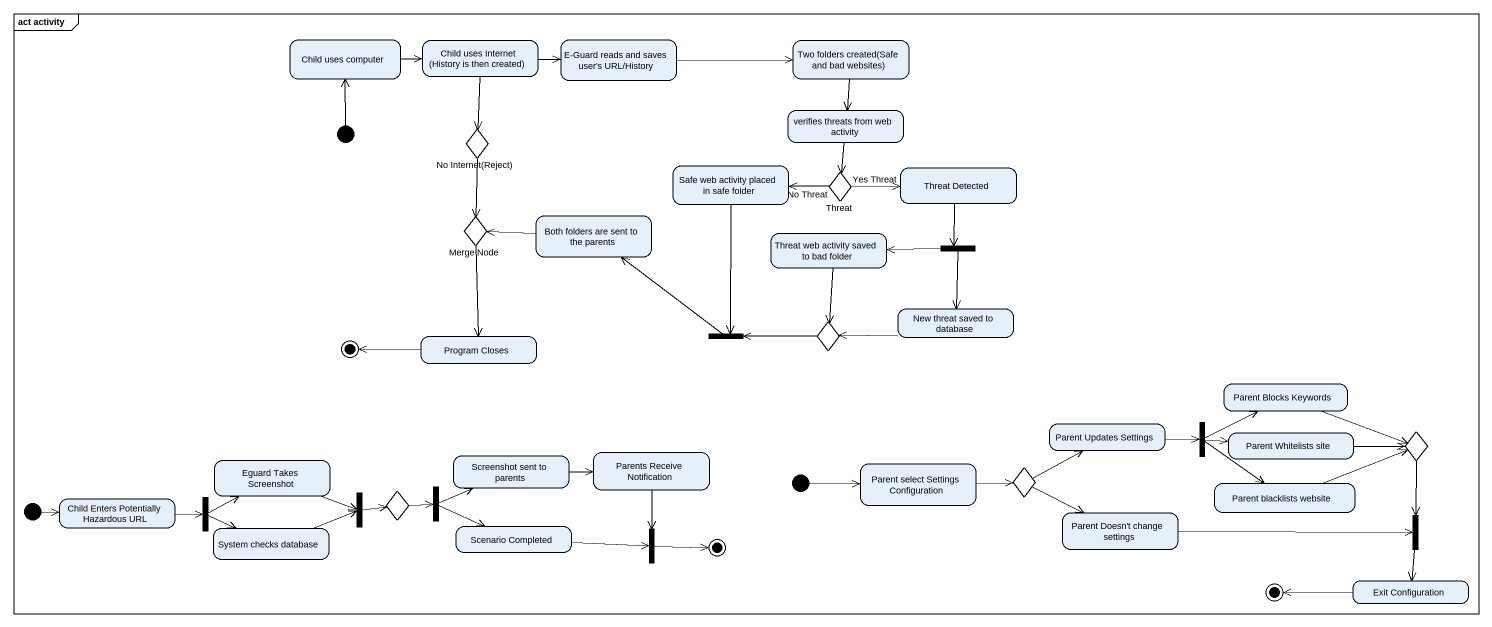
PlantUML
@startuml
mainframe act activity
hide empty description
state "Child uses computer" as Child_uses_computer
state "Child uses Internet (History is then created)" as Child_uses_Internet_History
state "E-Guard reads and saves user's URL/History" as E_Guard_reads_and_saves
state "Two folders created(Safe and bad websites)" as Two_folders_created_Safe
state "verifies threats from web activity" as verifies_threats_from_web
state initial1 <<start>>
state "No Internet(Reject)" as No_Internet_Reject <<choice>>
state "Safe web activity placed in safe folder" as Safe_web_activity_placed_in
state Threat <<choice>>
state "Threat Detected" as Threat_Detected
state "Merge Node" as Merge_Node <<choice>>
state "Both folders are sent to the parents" as Both_folders_are_sent_to
state "Threat web activity saved to bad folder" as Threat_web_activity_saved
state fork1 <<fork>>
state final1 <<end>>
state "Program Closes" as Program_Closes
state fork2 <<join>>
state choice1 <<choice>>
state "New threat saved to database" as New_threat_saved_to_database
state "Parent Blocks Keywords" as Parent_Blocks_Keywords
state "Screenshot sent to parents" as Screenshot_sent_to_parents
state "Parents Receive Notification" as Parents_Receive_Notification
state "Parent Updates Settings" as Parent_Updates_Settings
state fork3 <<fork>>
state "Parent Whitelists site" as Parent_Whitelists_site
state choice2 <<choice>>
state fork4 <<fork>>
state "Eguard Takes Screenshot" as Eguard_Takes_Screenshot
state fork5 <<join>>
state choice3 <<choice>>
state fork6 <<fork>>
state initial2 <<start>>
state "Parent select Settings Configuration" as Parent_select_Settings
state choice4 <<choice>>
state "Parent blacklists website" as Parent_blacklists_website
state initial3 <<start>>
state "Child Enters Potentially Hazardous URL" as Child_Enters_Potentially
state "System checks database" as System_checks_database
state "Scenario Completed" as Scenario_Completed
state fork7 <<join>>
state "Parent Doesn't change settings" as Parent_Doesn_t_change
state fork8 <<join>>
state final2 <<end>>
state final3 <<end>>
state "Exit Configuration" as Exit_Configuration
Child_uses_computer -right-> Child_uses_Internet_History
Child_uses_Internet_History -right-> E_Guard_reads_and_saves
Child_uses_Internet_History --> No_Internet_Reject
E_Guard_reads_and_saves -right-> Two_folders_created_Safe
Two_folders_created_Safe --> verifies_threats_from_web
verifies_threats_from_web --> Threat
initial1 -up-> Child_uses_computer
No_Internet_Reject --> Merge_Node
Safe_web_activity_placed_in --> fork2
Threat -left-> Safe_web_activity_placed_in : No Threat
Threat -right-> Threat_Detected : Yes Threat
Threat_Detected --> fork1
Merge_Node --> Program_Closes
Both_folders_are_sent_to -left-> Merge_Node
Threat_web_activity_saved --> choice1
fork1 -left-> Threat_web_activity_saved
fork1 --> New_threat_saved_to_database
Program_Closes -left-> final1
fork2 -up-> Both_folders_are_sent_to
choice1 -left-> fork2
New_threat_saved_to_database -left-> choice1
Parent_Blocks_Keywords -right-> choice2
Screenshot_sent_to_parents -right-> Parents_Receive_Notification
Parents_Receive_Notification --> fork7
Parent_Updates_Settings -right-> fork3
fork3 -right-> Parent_Blocks_Keywords
fork3 -right-> Parent_Whitelists_site
fork3 --> Parent_blacklists_website
Parent_Whitelists_site -right-> choice2
choice2 --> fork8
fork4 -right-> Eguard_Takes_Screenshot
fork4 -right-> System_checks_database
Eguard_Takes_Screenshot -right-> fork5
fork5 -right-> choice3
choice3 -right-> fork6
fork6 -right-> Screenshot_sent_to_parents
fork6 -right-> Scenario_Completed
initial2 -right-> Parent_select_Settings
Parent_select_Settings -right-> choice4
choice4 -right-> Parent_Updates_Settings
choice4 -right-> Parent_Doesn_t_change
Parent_blacklists_website -right-> choice2
initial3 -right-> Child_Enters_Potentially
Child_Enters_Potentially -right-> fork4
System_checks_database -right-> fork5
Scenario_Completed -right-> fork7
fork7 -right-> final2
Parent_Doesn_t_change -right-> fork8
fork8 --> Exit_Configuration
Exit_Configuration -left-> final3
@enduml
